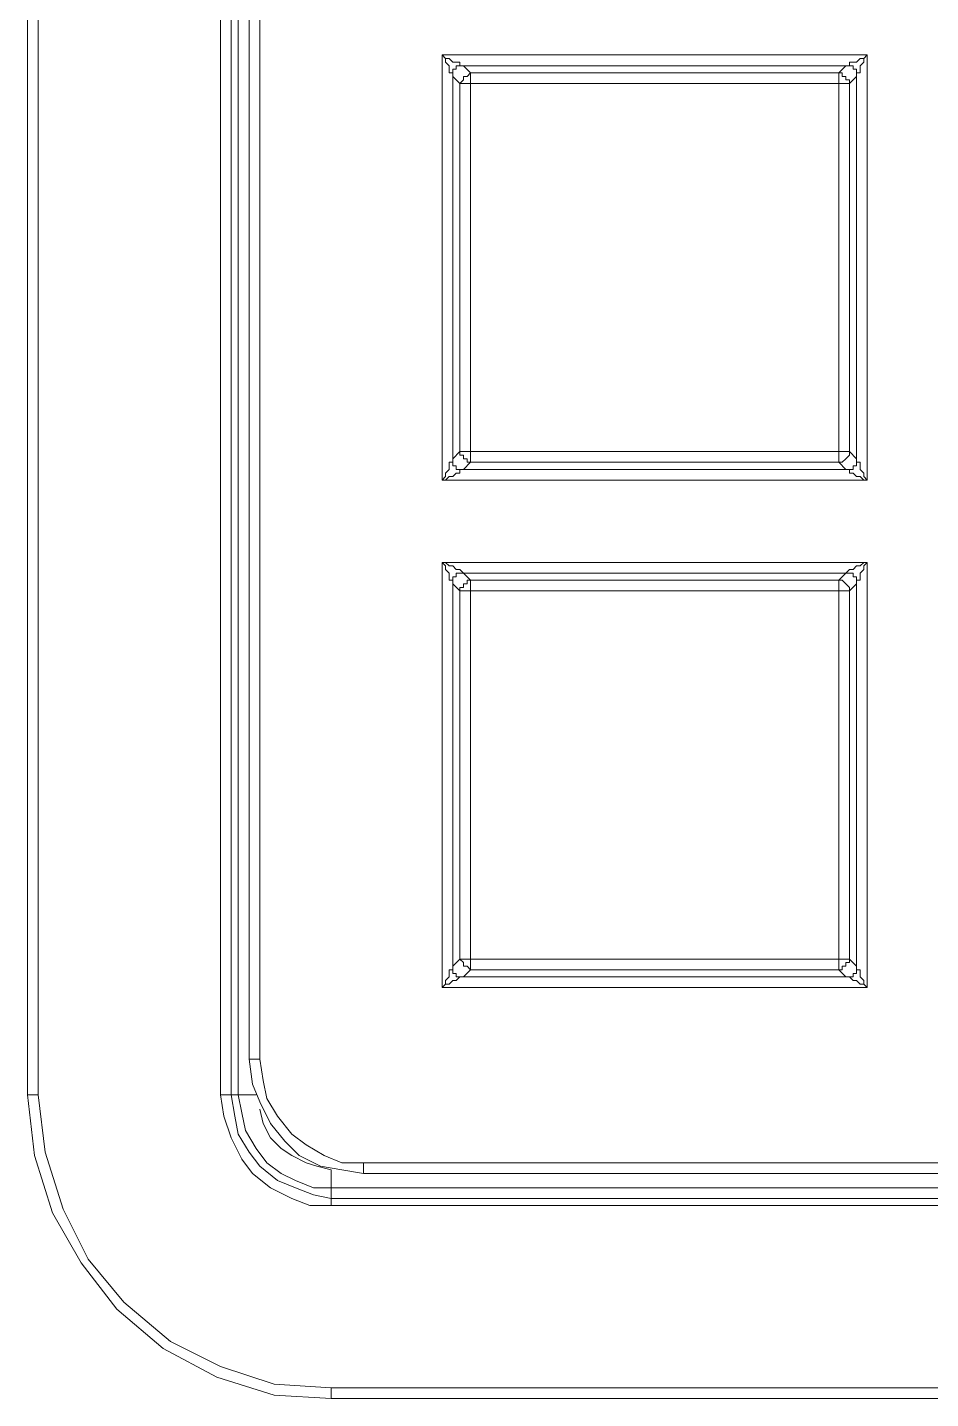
# Model space of a CAD drawing. Header units: centimetres. Extents: x -12.2 to 12.2, y -6.1 to 6.1.
# Drawn here: x -12.164 to -11.273, y -6.126 to -4.772 of the extents above; entities that cross this region are included whole.
import ezdxf

# ---------------------------------------------------------------- set-up
doc = ezdxf.new("R2010")
doc.units = ezdxf.units.CM
doc.header["$MEASUREMENT"] = 0
doc.layers.add('Camada 1', color=7, linetype='Continuous')

msp = doc.modelspace()

# ---------------------------------------------------------------- linework, layer by layer
at = {"layer": 'Camada 1', "lineweight": 9}
for points in [[(-12.16442, -5.8262), (-12.16442, -5.8262), (-12.16442, 5.81194), (-12.16442, 5.81194)], [(-12.15384, 5.81194), (-12.15384, 5.81194), (-12.15384, -5.8262), (-12.15384, -5.8262)], [(-11.97392, -5.8262), (-11.97392, -5.8262), (-11.97392, 5.81194), (-11.97392, 5.81194)], [(-11.96334, 5.81194), (-11.96334, 5.81194), (-11.96334, -5.8262), (-11.96334, -5.8262)], [(-11.95629, -5.8262), (-11.95629, -5.8262), (-11.95629, 5.81194), (-11.95629, 5.81194)], [(-11.9457, -5.79092), (-11.9457, -5.79092), (-11.9457, 5.77666), (-11.9457, 5.77666)], [(-11.93512, 5.77666), (-11.93512, 5.77666), (-11.93512, -5.79092), (-11.93512, -5.79092)], [(-11.7552, -4.79962), (-11.7552, -4.79962), (-11.3354, -4.79962), (-11.3354, -4.79962)], [(-11.7552, -5.21942), (-11.7552, -5.21942), (-11.7552, -4.79962), (-11.7552, -4.79962)], [(-11.3354, -4.79962), (-11.3354, -4.79962), (-11.3354, -5.21942), (-11.3354, -5.21942)], [(-11.35656, -4.8102), (-11.35656, -4.8102), (-11.73404, -4.8102), (-11.73404, -4.8102)], [(-11.73404, -4.8102), (-11.73404, -4.8102), (-11.72698, -4.81726), (-11.72698, -4.81726)], [(-11.72698, -4.81726), (-11.72698, -4.81726), (-11.36362, -4.81726), (-11.36362, -4.81726)], [(-11.36362, -4.81726), (-11.36362, -4.81726), (-11.35656, -4.8102), (-11.35656, -4.8102)], [(-11.74462, -4.82078), (-11.74462, -4.82078), (-11.74462, -5.19826), (-11.74462, -5.19826)], [(-11.73756, -4.82784), (-11.73756, -4.82784), (-11.74462, -4.82078), (-11.74462, -4.82078)], [(-11.73756, -5.1912), (-11.73756, -5.1912), (-11.73756, -4.82784), (-11.73756, -4.82784)], [(-11.72698, -4.82784), (-11.72698, -4.82784), (-11.72698, -5.1912), (-11.72698, -5.1912)], [(-11.36362, -4.82784), (-11.36362, -4.82784), (-11.72698, -4.82784), (-11.72698, -4.82784)], [(-11.36362, -5.1912), (-11.36362, -5.1912), (-11.36362, -4.82784), (-11.36362, -4.82784)], [(-11.34598, -4.82078), (-11.34598, -4.82078), (-11.35304, -4.82784), (-11.35304, -4.82784)], [(-11.35304, -4.82784), (-11.35304, -4.82784), (-11.35304, -5.1912), (-11.35304, -5.1912)], [(-11.34598, -5.19826), (-11.34598, -5.19826), (-11.34598, -4.82078), (-11.34598, -4.82078)], [(-11.74462, -5.19826), (-11.74462, -5.19826), (-11.73756, -5.1912), (-11.73756, -5.1912)], [(-11.72698, -5.1912), (-11.72698, -5.1912), (-11.36362, -5.1912), (-11.36362, -5.1912)], [(-11.35304, -5.1912), (-11.35304, -5.1912), (-11.34598, -5.19826), (-11.34598, -5.19826)], [(-11.72698, -5.20178), (-11.72698, -5.20178), (-11.73404, -5.20884), (-11.73404, -5.20884)], [(-11.73404, -5.20884), (-11.73404, -5.20884), (-11.35656, -5.20884), (-11.35656, -5.20884)], [(-11.36362, -5.20178), (-11.36362, -5.20178), (-11.72698, -5.20178), (-11.72698, -5.20178)], [(-11.35656, -5.20884), (-11.35656, -5.20884), (-11.36362, -5.20178), (-11.36362, -5.20178)], [(-11.3354, -5.21942), (-11.3354, -5.21942), (-11.7552, -5.21942), (-11.7552, -5.21942)], [(-11.7552, -5.30056), (-11.7552, -5.30056), (-11.3354, -5.30056), (-11.3354, -5.30056)], [(-11.7552, -5.72037), (-11.7552, -5.72037), (-11.7552, -5.30056), (-11.7552, -5.30056)], [(-11.3354, -5.30056), (-11.3354, -5.30056), (-11.3354, -5.72037), (-11.3354, -5.72037)], [(-11.35656, -5.31114), (-11.35656, -5.31114), (-11.73404, -5.31114), (-11.73404, -5.31114)], [(-11.73404, -5.31114), (-11.73404, -5.31114), (-11.72698, -5.3182), (-11.72698, -5.3182)], [(-11.72698, -5.3182), (-11.72698, -5.3182), (-11.36362, -5.3182), (-11.36362, -5.3182)], [(-11.36362, -5.3182), (-11.36362, -5.3182), (-11.35656, -5.31114), (-11.35656, -5.31114)], [(-11.74462, -5.32173), (-11.74462, -5.32173), (-11.74462, -5.6992), (-11.74462, -5.6992)], [(-11.73756, -5.32878), (-11.73756, -5.32878), (-11.74462, -5.32173), (-11.74462, -5.32173)], [(-11.73756, -5.69215), (-11.73756, -5.69215), (-11.73756, -5.32878), (-11.73756, -5.32878)], [(-11.36362, -5.32878), (-11.36362, -5.32878), (-11.72698, -5.32878), (-11.72698, -5.32878)], [(-11.72698, -5.32878), (-11.72698, -5.32878), (-11.72698, -5.69215), (-11.72698, -5.69215)], [(-11.36362, -5.69215), (-11.36362, -5.69215), (-11.36362, -5.32878), (-11.36362, -5.32878)], [(-11.34598, -5.32173), (-11.34598, -5.32173), (-11.35304, -5.32878), (-11.35304, -5.32878)], [(-11.35304, -5.32878), (-11.35304, -5.32878), (-11.35304, -5.69215), (-11.35304, -5.69215)], [(-11.34598, -5.6992), (-11.34598, -5.6992), (-11.34598, -5.32173), (-11.34598, -5.32173)], [(-11.74462, -5.6992), (-11.74462, -5.6992), (-11.73756, -5.69215), (-11.73756, -5.69215)], [(-11.72698, -5.69215), (-11.72698, -5.69215), (-11.36362, -5.69215), (-11.36362, -5.69215)], [(-11.35304, -5.69215), (-11.35304, -5.69215), (-11.34598, -5.6992), (-11.34598, -5.6992)], [(-11.72698, -5.70273), (-11.72698, -5.70273), (-11.73404, -5.70978), (-11.73404, -5.70978)], [(-11.73404, -5.70978), (-11.73404, -5.70978), (-11.35656, -5.70978), (-11.35656, -5.70978)], [(-11.36362, -5.70273), (-11.36362, -5.70273), (-11.72698, -5.70273), (-11.72698, -5.70273)], [(-11.35656, -5.70978), (-11.35656, -5.70978), (-11.36362, -5.70273), (-11.36362, -5.70273)], [(-11.3354, -5.72037), (-11.3354, -5.72037), (-11.7552, -5.72037), (-11.7552, -5.72037)], [(-11.95629, -5.8262), (-11.95629, -5.8262), (-11.96334, -5.8262), (-11.96334, -5.8262)], [(-11.83281, -5.89323), (-11.83281, -5.89323), (-3.97292, -5.89323), (-3.97292, -5.89323)], [(-3.97292, -5.90381), (-3.97292, -5.90381), (-11.83281, -5.90381), (-11.83281, -5.90381)], [(-11.86456, -5.91792), (-11.86456, -5.91792), (-11.86456, -5.92851), (-11.86456, -5.92851)], [(-3.94117, -5.91792), (-3.94117, -5.91792), (-11.86456, -5.91792), (-11.86456, -5.91792)], [(-11.86456, -5.92851), (-11.86456, -5.92851), (-3.94117, -5.92851), (-3.94117, -5.92851)], [(-3.94117, -5.93556), (-3.94117, -5.93556), (-11.86456, -5.93556), (-11.86456, -5.93556)], [(-11.86456, -6.11548), (-11.86456, -6.11548), (-3.94117, -6.11548), (-3.94117, -6.11548)], [(-3.94117, -6.12606), (-3.94117, -6.12606), (-11.86456, -6.12606), (-11.86456, -6.12606)]]:
    msp.add_open_spline(points, degree=3, dxfattribs=at)
for points, knots in [([(-11.74462, -4.82078), (-11.74462, -4.82078), (-11.74462, -4.82078), (-11.74462, -4.82078), (-11.74462, -4.82078), (-11.74462, -4.81726), (-11.74462, -4.81726), (-11.74462, -4.81726), (-11.74815, -4.81726), (-11.74815, -4.81726), (-11.74815, -4.81726), (-11.74815, -4.81373), (-11.74815, -4.81373), (-11.74815, -4.81373), (-11.74815, -4.8102), (-11.74815, -4.8102), (-11.74815, -4.8102), (-11.75167, -4.80667), (-11.75167, -4.80667), (-11.75167, -4.80667), (-11.75167, -4.80315), (-11.75167, -4.80315), (-11.75167, -4.80315), (-11.7552, -4.79962), (-11.7552, -4.79962)], [0, 0, 0, 0, 0.125, 0.125, 0.125, 0.25, 0.25, 0.25, 0.375, 0.375, 0.375, 0.5, 0.5, 0.5, 0.625, 0.625, 0.625, 0.75, 0.75, 0.75, 0.875, 0.875, 0.875, 1, 1, 1, 1]), ([(-11.7552, -4.79962), (-11.7552, -4.79962), (-11.75167, -4.80315), (-11.75167, -4.80315), (-11.75167, -4.80315), (-11.74815, -4.80315), (-11.74815, -4.80315), (-11.74815, -4.80315), (-11.74462, -4.80667), (-11.74462, -4.80667), (-11.74462, -4.80667), (-11.74109, -4.80667), (-11.74109, -4.80667), (-11.74109, -4.80667), (-11.73756, -4.80667), (-11.73756, -4.80667), (-11.73756, -4.80667), (-11.73756, -4.8102), (-11.73756, -4.8102), (-11.73756, -4.8102), (-11.73404, -4.8102), (-11.73404, -4.8102)], [0, 0, 0, 0, 0.1428571, 0.1428571, 0.1428571, 0.2857143, 0.2857143, 0.2857143, 0.4285714, 0.4285714, 0.4285714, 0.5714286, 0.5714286, 0.5714286, 0.7142857, 0.7142857, 0.7142857, 0.8571429, 0.8571429, 0.8571429, 1, 1, 1, 1]), ([(-11.35656, -4.8102), (-11.35656, -4.8102), (-11.35656, -4.8102), (-11.35656, -4.8102), (-11.35656, -4.8102), (-11.35304, -4.8102), (-11.35304, -4.8102), (-11.35304, -4.8102), (-11.35304, -4.80667), (-11.35304, -4.80667), (-11.35304, -4.80667), (-11.34951, -4.80667), (-11.34951, -4.80667), (-11.34951, -4.80667), (-11.34598, -4.80667), (-11.34598, -4.80667), (-11.34598, -4.80667), (-11.34245, -4.80315), (-11.34245, -4.80315), (-11.34245, -4.80315), (-11.33892, -4.80315), (-11.33892, -4.80315), (-11.33892, -4.80315), (-11.3354, -4.79962), (-11.3354, -4.79962)], [0, 0, 0, 0, 0.125, 0.125, 0.125, 0.25, 0.25, 0.25, 0.375, 0.375, 0.375, 0.5, 0.5, 0.5, 0.625, 0.625, 0.625, 0.75, 0.75, 0.75, 0.875, 0.875, 0.875, 1, 1, 1, 1]), ([(-11.3354, -4.79962), (-11.3354, -4.79962), (-11.33892, -4.80315), (-11.33892, -4.80315), (-11.33892, -4.80315), (-11.33892, -4.80667), (-11.33892, -4.80667), (-11.33892, -4.80667), (-11.34245, -4.8102), (-11.34245, -4.8102), (-11.34245, -4.8102), (-11.34245, -4.81373), (-11.34245, -4.81373), (-11.34245, -4.81373), (-11.34245, -4.81726), (-11.34245, -4.81726), (-11.34245, -4.81726), (-11.34598, -4.81726), (-11.34598, -4.81726), (-11.34598, -4.81726), (-11.34598, -4.82078), (-11.34598, -4.82078)], [0, 0, 0, 0, 0.1428571, 0.1428571, 0.1428571, 0.2857143, 0.2857143, 0.2857143, 0.4285714, 0.4285714, 0.4285714, 0.5714286, 0.5714286, 0.5714286, 0.7142857, 0.7142857, 0.7142857, 0.8571429, 0.8571429, 0.8571429, 1, 1, 1, 1]), ([(-11.74462, -4.82078), (-11.74462, -4.82078), (-11.74462, -4.81726), (-11.74462, -4.81726), (-11.74462, -4.81726), (-11.74462, -4.81373), (-11.74462, -4.81373), (-11.74462, -4.81373), (-11.74109, -4.81373), (-11.74109, -4.81373), (-11.74109, -4.81373), (-11.74109, -4.8102), (-11.74109, -4.8102), (-11.74109, -4.8102), (-11.73756, -4.8102), (-11.73756, -4.8102), (-11.73756, -4.8102), (-11.73404, -4.8102), (-11.73404, -4.8102)], [0, 0, 0, 0, 0.1666667, 0.1666667, 0.1666667, 0.3333333, 0.3333333, 0.3333333, 0.5, 0.5, 0.5, 0.6666667, 0.6666667, 0.6666667, 0.8333333, 0.8333333, 0.8333333, 1, 1, 1, 1]), ([(-11.73756, -4.82784), (-11.73756, -4.82784), (-11.73756, -4.82784), (-11.73756, -4.82784), (-11.73756, -4.82784), (-11.73404, -4.82431), (-11.73404, -4.82431), (-11.73404, -4.82431), (-11.73404, -4.82078), (-11.73404, -4.82078), (-11.73404, -4.82078), (-11.73051, -4.82078), (-11.73051, -4.82078), (-11.73051, -4.82078), (-11.72698, -4.81726), (-11.72698, -4.81726)], [0, 0, 0, 0, 0.2, 0.2, 0.2, 0.4, 0.4, 0.4, 0.6, 0.6, 0.6, 0.8, 0.8, 0.8, 1, 1, 1, 1]), ([(-11.72698, -4.82784), (-11.72698, -4.82784), (-11.72698, -4.82784), (-11.72698, -4.82784), (-11.72698, -4.82784), (-11.72698, -4.82431), (-11.72698, -4.82431), (-11.72698, -4.82431), (-11.72698, -4.82078), (-11.72698, -4.82078), (-11.72698, -4.82078), (-11.72698, -4.81726), (-11.72698, -4.81726)], [0, 0, 0, 0, 0.25, 0.25, 0.25, 0.5, 0.5, 0.5, 0.75, 0.75, 0.75, 1, 1, 1, 1]), ([(-11.35304, -4.82784), (-11.35304, -4.82784), (-11.35304, -4.82784), (-11.35304, -4.82784), (-11.35304, -4.82784), (-11.35304, -4.82431), (-11.35304, -4.82431), (-11.35304, -4.82431), (-11.35656, -4.82431), (-11.35656, -4.82431), (-11.35656, -4.82431), (-11.35656, -4.82078), (-11.35656, -4.82078), (-11.35656, -4.82078), (-11.36009, -4.82078), (-11.36009, -4.82078), (-11.36009, -4.82078), (-11.36009, -4.81726), (-11.36009, -4.81726), (-11.36009, -4.81726), (-11.36362, -4.81726), (-11.36362, -4.81726)], [0, 0, 0, 0, 0.1428571, 0.1428571, 0.1428571, 0.2857143, 0.2857143, 0.2857143, 0.4285714, 0.4285714, 0.4285714, 0.5714286, 0.5714286, 0.5714286, 0.7142857, 0.7142857, 0.7142857, 0.8571429, 0.8571429, 0.8571429, 1, 1, 1, 1]), ([(-11.36362, -4.82784), (-11.36362, -4.82784), (-11.36362, -4.82784), (-11.36362, -4.82784), (-11.36362, -4.82784), (-11.36362, -4.82431), (-11.36362, -4.82431), (-11.36362, -4.82431), (-11.36362, -4.82078), (-11.36362, -4.82078), (-11.36362, -4.82078), (-11.36362, -4.81726), (-11.36362, -4.81726)], [0, 0, 0, 0, 0.25, 0.25, 0.25, 0.5, 0.5, 0.5, 0.75, 0.75, 0.75, 1, 1, 1, 1]), ([(-11.34598, -4.82078), (-11.34598, -4.82078), (-11.34598, -4.81726), (-11.34598, -4.81726), (-11.34598, -4.81726), (-11.34598, -4.81373), (-11.34598, -4.81373), (-11.34598, -4.81373), (-11.34951, -4.81373), (-11.34951, -4.81373), (-11.34951, -4.81373), (-11.34951, -4.8102), (-11.34951, -4.8102), (-11.34951, -4.8102), (-11.35304, -4.8102), (-11.35304, -4.8102), (-11.35304, -4.8102), (-11.35656, -4.8102), (-11.35656, -4.8102)], [0, 0, 0, 0, 0.1666667, 0.1666667, 0.1666667, 0.3333333, 0.3333333, 0.3333333, 0.5, 0.5, 0.5, 0.6666667, 0.6666667, 0.6666667, 0.8333333, 0.8333333, 0.8333333, 1, 1, 1, 1]), ([(-11.73756, -4.82784), (-11.73756, -4.82784), (-11.73756, -4.82784), (-11.73756, -4.82784), (-11.73756, -4.82784), (-11.73404, -4.82784), (-11.73404, -4.82784), (-11.73404, -4.82784), (-11.73051, -4.82784), (-11.73051, -4.82784), (-11.73051, -4.82784), (-11.72698, -4.82784), (-11.72698, -4.82784)], [0, 0, 0, 0, 0.25, 0.25, 0.25, 0.5, 0.5, 0.5, 0.75, 0.75, 0.75, 1, 1, 1, 1]), ([(-11.36362, -4.82784), (-11.36362, -4.82784), (-11.36009, -4.82784), (-11.36009, -4.82784), (-11.36009, -4.82784), (-11.35656, -4.82784), (-11.35656, -4.82784), (-11.35656, -4.82784), (-11.35304, -4.82784), (-11.35304, -4.82784)], [0, 0, 0, 0, 0.3333333, 0.3333333, 0.3333333, 0.6666667, 0.6666667, 0.6666667, 1, 1, 1, 1]), ([(-11.73756, -5.1912), (-11.73756, -5.1912), (-11.73756, -5.19473), (-11.73756, -5.19473), (-11.73756, -5.19473), (-11.73404, -5.19473), (-11.73404, -5.19473), (-11.73404, -5.19473), (-11.73404, -5.19826), (-11.73404, -5.19826), (-11.73404, -5.19826), (-11.73051, -5.19826), (-11.73051, -5.19826), (-11.73051, -5.19826), (-11.73051, -5.20178), (-11.73051, -5.20178), (-11.73051, -5.20178), (-11.72698, -5.20178), (-11.72698, -5.20178)], [0, 0, 0, 0, 0.1666667, 0.1666667, 0.1666667, 0.3333333, 0.3333333, 0.3333333, 0.5, 0.5, 0.5, 0.6666667, 0.6666667, 0.6666667, 0.8333333, 0.8333333, 0.8333333, 1, 1, 1, 1]), ([(-11.73756, -5.1912), (-11.73756, -5.1912), (-11.73756, -5.1912), (-11.73756, -5.1912), (-11.73756, -5.1912), (-11.73404, -5.1912), (-11.73404, -5.1912), (-11.73404, -5.1912), (-11.73051, -5.1912), (-11.73051, -5.1912), (-11.73051, -5.1912), (-11.72698, -5.1912), (-11.72698, -5.1912)], [0, 0, 0, 0, 0.25, 0.25, 0.25, 0.5, 0.5, 0.5, 0.75, 0.75, 0.75, 1, 1, 1, 1]), ([(-11.72698, -5.20178), (-11.72698, -5.20178), (-11.72698, -5.20178), (-11.72698, -5.20178), (-11.72698, -5.20178), (-11.72698, -5.19826), (-11.72698, -5.19826), (-11.72698, -5.19826), (-11.72698, -5.19473), (-11.72698, -5.19473), (-11.72698, -5.19473), (-11.72698, -5.1912), (-11.72698, -5.1912)], [0, 0, 0, 0, 0.25, 0.25, 0.25, 0.5, 0.5, 0.5, 0.75, 0.75, 0.75, 1, 1, 1, 1]), ([(-11.36362, -5.20178), (-11.36362, -5.20178), (-11.36009, -5.20178), (-11.36009, -5.20178), (-11.36009, -5.20178), (-11.35656, -5.19826), (-11.35656, -5.19826), (-11.35656, -5.19826), (-11.35304, -5.19473), (-11.35304, -5.19473), (-11.35304, -5.19473), (-11.35304, -5.1912), (-11.35304, -5.1912)], [0, 0, 0, 0, 0.25, 0.25, 0.25, 0.5, 0.5, 0.5, 0.75, 0.75, 0.75, 1, 1, 1, 1]), ([(-11.36362, -5.20178), (-11.36362, -5.20178), (-11.36362, -5.20178), (-11.36362, -5.20178), (-11.36362, -5.20178), (-11.36362, -5.19826), (-11.36362, -5.19826), (-11.36362, -5.19826), (-11.36362, -5.19473), (-11.36362, -5.19473), (-11.36362, -5.19473), (-11.36362, -5.1912), (-11.36362, -5.1912)], [0, 0, 0, 0, 0.25, 0.25, 0.25, 0.5, 0.5, 0.5, 0.75, 0.75, 0.75, 1, 1, 1, 1]), ([(-11.36362, -5.1912), (-11.36362, -5.1912), (-11.36009, -5.1912), (-11.36009, -5.1912), (-11.36009, -5.1912), (-11.35656, -5.1912), (-11.35656, -5.1912), (-11.35656, -5.1912), (-11.35304, -5.1912), (-11.35304, -5.1912)], [0, 0, 0, 0, 0.3333333, 0.3333333, 0.3333333, 0.6666667, 0.6666667, 0.6666667, 1, 1, 1, 1]), ([(-11.7552, -5.21942), (-11.7552, -5.21942), (-11.75167, -5.2159), (-11.75167, -5.2159), (-11.75167, -5.2159), (-11.75167, -5.21237), (-11.75167, -5.21237), (-11.75167, -5.21237), (-11.74815, -5.20884), (-11.74815, -5.20884), (-11.74815, -5.20884), (-11.74815, -5.20531), (-11.74815, -5.20531), (-11.74815, -5.20531), (-11.74815, -5.20178), (-11.74815, -5.20178), (-11.74815, -5.20178), (-11.74462, -5.20178), (-11.74462, -5.20178), (-11.74462, -5.20178), (-11.74462, -5.19826), (-11.74462, -5.19826)], [0, 0, 0, 0, 0.1428571, 0.1428571, 0.1428571, 0.2857143, 0.2857143, 0.2857143, 0.4285714, 0.4285714, 0.4285714, 0.5714286, 0.5714286, 0.5714286, 0.7142857, 0.7142857, 0.7142857, 0.8571429, 0.8571429, 0.8571429, 1, 1, 1, 1]), ([(-11.73404, -5.20884), (-11.73404, -5.20884), (-11.73404, -5.20884), (-11.73404, -5.20884), (-11.73404, -5.20884), (-11.73756, -5.20884), (-11.73756, -5.20884), (-11.73756, -5.20884), (-11.73756, -5.21237), (-11.73756, -5.21237), (-11.73756, -5.21237), (-11.74109, -5.21237), (-11.74109, -5.21237), (-11.74109, -5.21237), (-11.74462, -5.2159), (-11.74462, -5.2159), (-11.74462, -5.2159), (-11.74815, -5.2159), (-11.74815, -5.2159), (-11.74815, -5.2159), (-11.75167, -5.21942), (-11.75167, -5.21942), (-11.75167, -5.21942), (-11.7552, -5.21942), (-11.7552, -5.21942)], [0, 0, 0, 0, 0.125, 0.125, 0.125, 0.25, 0.25, 0.25, 0.375, 0.375, 0.375, 0.5, 0.5, 0.5, 0.625, 0.625, 0.625, 0.75, 0.75, 0.75, 0.875, 0.875, 0.875, 1, 1, 1, 1]), ([(-11.74462, -5.19826), (-11.74462, -5.19826), (-11.74462, -5.20178), (-11.74462, -5.20178), (-11.74462, -5.20178), (-11.74462, -5.20531), (-11.74462, -5.20531), (-11.74462, -5.20531), (-11.74109, -5.20531), (-11.74109, -5.20531), (-11.74109, -5.20531), (-11.74109, -5.20884), (-11.74109, -5.20884), (-11.74109, -5.20884), (-11.73756, -5.20884), (-11.73756, -5.20884), (-11.73756, -5.20884), (-11.73404, -5.20884), (-11.73404, -5.20884)], [0, 0, 0, 0, 0.1666667, 0.1666667, 0.1666667, 0.3333333, 0.3333333, 0.3333333, 0.5, 0.5, 0.5, 0.6666667, 0.6666667, 0.6666667, 0.8333333, 0.8333333, 0.8333333, 1, 1, 1, 1]), ([(-11.35656, -5.20884), (-11.35656, -5.20884), (-11.35304, -5.20884), (-11.35304, -5.20884), (-11.35304, -5.20884), (-11.34951, -5.20884), (-11.34951, -5.20884), (-11.34951, -5.20884), (-11.34951, -5.20531), (-11.34951, -5.20531), (-11.34951, -5.20531), (-11.34598, -5.20531), (-11.34598, -5.20531), (-11.34598, -5.20531), (-11.34598, -5.20178), (-11.34598, -5.20178), (-11.34598, -5.20178), (-11.34598, -5.19826), (-11.34598, -5.19826)], [0, 0, 0, 0, 0.1666667, 0.1666667, 0.1666667, 0.3333333, 0.3333333, 0.3333333, 0.5, 0.5, 0.5, 0.6666667, 0.6666667, 0.6666667, 0.8333333, 0.8333333, 0.8333333, 1, 1, 1, 1]), ([(-11.3354, -5.21942), (-11.3354, -5.21942), (-11.33892, -5.21942), (-11.33892, -5.21942), (-11.33892, -5.21942), (-11.34245, -5.2159), (-11.34245, -5.2159), (-11.34245, -5.2159), (-11.34598, -5.2159), (-11.34598, -5.2159), (-11.34598, -5.2159), (-11.34951, -5.21237), (-11.34951, -5.21237), (-11.34951, -5.21237), (-11.35304, -5.21237), (-11.35304, -5.21237), (-11.35304, -5.21237), (-11.35304, -5.20884), (-11.35304, -5.20884), (-11.35304, -5.20884), (-11.35656, -5.20884), (-11.35656, -5.20884)], [0, 0, 0, 0, 0.1428571, 0.1428571, 0.1428571, 0.2857143, 0.2857143, 0.2857143, 0.4285714, 0.4285714, 0.4285714, 0.5714286, 0.5714286, 0.5714286, 0.7142857, 0.7142857, 0.7142857, 0.8571429, 0.8571429, 0.8571429, 1, 1, 1, 1]), ([(-11.34598, -5.19826), (-11.34598, -5.19826), (-11.34598, -5.20178), (-11.34598, -5.20178), (-11.34598, -5.20178), (-11.34245, -5.20178), (-11.34245, -5.20178), (-11.34245, -5.20178), (-11.34245, -5.20531), (-11.34245, -5.20531), (-11.34245, -5.20531), (-11.34245, -5.20884), (-11.34245, -5.20884), (-11.34245, -5.20884), (-11.33892, -5.21237), (-11.33892, -5.21237), (-11.33892, -5.21237), (-11.33892, -5.2159), (-11.33892, -5.2159), (-11.33892, -5.2159), (-11.3354, -5.21942), (-11.3354, -5.21942)], [0, 0, 0, 0, 0.1428571, 0.1428571, 0.1428571, 0.2857143, 0.2857143, 0.2857143, 0.4285714, 0.4285714, 0.4285714, 0.5714286, 0.5714286, 0.5714286, 0.7142857, 0.7142857, 0.7142857, 0.8571429, 0.8571429, 0.8571429, 1, 1, 1, 1]), ([(-11.7552, -5.30056), (-11.7552, -5.30056), (-11.75167, -5.30056), (-11.75167, -5.30056), (-11.75167, -5.30056), (-11.74815, -5.30409), (-11.74815, -5.30409), (-11.74815, -5.30409), (-11.74462, -5.30409), (-11.74462, -5.30409), (-11.74462, -5.30409), (-11.74109, -5.30762), (-11.74109, -5.30762), (-11.74109, -5.30762), (-11.73756, -5.30762), (-11.73756, -5.30762), (-11.73756, -5.30762), (-11.73404, -5.31114), (-11.73404, -5.31114)], [0, 0, 0, 0, 0.1666667, 0.1666667, 0.1666667, 0.3333333, 0.3333333, 0.3333333, 0.5, 0.5, 0.5, 0.6666667, 0.6666667, 0.6666667, 0.8333333, 0.8333333, 0.8333333, 1, 1, 1, 1]), ([(-11.74462, -5.32173), (-11.74462, -5.32173), (-11.74462, -5.3182), (-11.74462, -5.3182), (-11.74462, -5.3182), (-11.74815, -5.3182), (-11.74815, -5.3182), (-11.74815, -5.3182), (-11.74815, -5.31467), (-11.74815, -5.31467), (-11.74815, -5.31467), (-11.74815, -5.31114), (-11.74815, -5.31114), (-11.74815, -5.31114), (-11.75167, -5.30762), (-11.75167, -5.30762), (-11.75167, -5.30762), (-11.75167, -5.30409), (-11.75167, -5.30409), (-11.75167, -5.30409), (-11.7552, -5.30056), (-11.7552, -5.30056)], [0, 0, 0, 0, 0.1428571, 0.1428571, 0.1428571, 0.2857143, 0.2857143, 0.2857143, 0.4285714, 0.4285714, 0.4285714, 0.5714286, 0.5714286, 0.5714286, 0.7142857, 0.7142857, 0.7142857, 0.8571429, 0.8571429, 0.8571429, 1, 1, 1, 1]), ([(-11.35656, -5.31114), (-11.35656, -5.31114), (-11.35656, -5.31114), (-11.35656, -5.31114), (-11.35656, -5.31114), (-11.35304, -5.30762), (-11.35304, -5.30762), (-11.35304, -5.30762), (-11.34951, -5.30762), (-11.34951, -5.30762), (-11.34951, -5.30762), (-11.34598, -5.30409), (-11.34598, -5.30409), (-11.34598, -5.30409), (-11.34245, -5.30409), (-11.34245, -5.30409), (-11.34245, -5.30409), (-11.33892, -5.30056), (-11.33892, -5.30056), (-11.33892, -5.30056), (-11.3354, -5.30056), (-11.3354, -5.30056)], [0, 0, 0, 0, 0.1428571, 0.1428571, 0.1428571, 0.2857143, 0.2857143, 0.2857143, 0.4285714, 0.4285714, 0.4285714, 0.5714286, 0.5714286, 0.5714286, 0.7142857, 0.7142857, 0.7142857, 0.8571429, 0.8571429, 0.8571429, 1, 1, 1, 1]), ([(-11.3354, -5.30056), (-11.3354, -5.30056), (-11.33892, -5.30409), (-11.33892, -5.30409), (-11.33892, -5.30409), (-11.33892, -5.30762), (-11.33892, -5.30762), (-11.33892, -5.30762), (-11.34245, -5.31114), (-11.34245, -5.31114), (-11.34245, -5.31114), (-11.34245, -5.31467), (-11.34245, -5.31467), (-11.34245, -5.31467), (-11.34245, -5.3182), (-11.34245, -5.3182), (-11.34245, -5.3182), (-11.34598, -5.3182), (-11.34598, -5.3182), (-11.34598, -5.3182), (-11.34598, -5.32173), (-11.34598, -5.32173)], [0, 0, 0, 0, 0.1428571, 0.1428571, 0.1428571, 0.2857143, 0.2857143, 0.2857143, 0.4285714, 0.4285714, 0.4285714, 0.5714286, 0.5714286, 0.5714286, 0.7142857, 0.7142857, 0.7142857, 0.8571429, 0.8571429, 0.8571429, 1, 1, 1, 1]), ([(-11.74462, -5.32173), (-11.74462, -5.32173), (-11.74462, -5.3182), (-11.74462, -5.3182), (-11.74462, -5.3182), (-11.74462, -5.31467), (-11.74462, -5.31467), (-11.74462, -5.31467), (-11.74109, -5.31467), (-11.74109, -5.31467), (-11.74109, -5.31467), (-11.74109, -5.31114), (-11.74109, -5.31114), (-11.74109, -5.31114), (-11.73756, -5.31114), (-11.73756, -5.31114), (-11.73756, -5.31114), (-11.73404, -5.31114), (-11.73404, -5.31114)], [0, 0, 0, 0, 0.1666667, 0.1666667, 0.1666667, 0.3333333, 0.3333333, 0.3333333, 0.5, 0.5, 0.5, 0.6666667, 0.6666667, 0.6666667, 0.8333333, 0.8333333, 0.8333333, 1, 1, 1, 1]), ([(-11.73756, -5.32878), (-11.73756, -5.32878), (-11.73756, -5.32526), (-11.73756, -5.32526), (-11.73756, -5.32526), (-11.73404, -5.32526), (-11.73404, -5.32526), (-11.73404, -5.32526), (-11.73404, -5.32173), (-11.73404, -5.32173), (-11.73404, -5.32173), (-11.73051, -5.32173), (-11.73051, -5.32173), (-11.73051, -5.32173), (-11.73051, -5.3182), (-11.73051, -5.3182), (-11.73051, -5.3182), (-11.72698, -5.3182), (-11.72698, -5.3182)], [0, 0, 0, 0, 0.1666667, 0.1666667, 0.1666667, 0.3333333, 0.3333333, 0.3333333, 0.5, 0.5, 0.5, 0.6666667, 0.6666667, 0.6666667, 0.8333333, 0.8333333, 0.8333333, 1, 1, 1, 1]), ([(-11.72698, -5.32878), (-11.72698, -5.32878), (-11.72698, -5.32526), (-11.72698, -5.32526), (-11.72698, -5.32526), (-11.72698, -5.32173), (-11.72698, -5.32173), (-11.72698, -5.32173), (-11.72698, -5.3182), (-11.72698, -5.3182)], [0, 0, 0, 0, 0.3333333, 0.3333333, 0.3333333, 0.6666667, 0.6666667, 0.6666667, 1, 1, 1, 1]), ([(-11.35304, -5.32878), (-11.35304, -5.32878), (-11.35304, -5.32526), (-11.35304, -5.32526), (-11.35304, -5.32526), (-11.35656, -5.32173), (-11.35656, -5.32173), (-11.35656, -5.32173), (-11.36009, -5.3182), (-11.36009, -5.3182), (-11.36009, -5.3182), (-11.36362, -5.3182), (-11.36362, -5.3182)], [0, 0, 0, 0, 0.25, 0.25, 0.25, 0.5, 0.5, 0.5, 0.75, 0.75, 0.75, 1, 1, 1, 1]), ([(-11.36362, -5.32878), (-11.36362, -5.32878), (-11.36362, -5.32526), (-11.36362, -5.32526), (-11.36362, -5.32526), (-11.36362, -5.32173), (-11.36362, -5.32173), (-11.36362, -5.32173), (-11.36362, -5.3182), (-11.36362, -5.3182)], [0, 0, 0, 0, 0.3333333, 0.3333333, 0.3333333, 0.6666667, 0.6666667, 0.6666667, 1, 1, 1, 1]), ([(-11.34598, -5.32173), (-11.34598, -5.32173), (-11.34598, -5.3182), (-11.34598, -5.3182), (-11.34598, -5.3182), (-11.34598, -5.31467), (-11.34598, -5.31467), (-11.34598, -5.31467), (-11.34951, -5.31467), (-11.34951, -5.31467), (-11.34951, -5.31467), (-11.34951, -5.31114), (-11.34951, -5.31114), (-11.34951, -5.31114), (-11.35304, -5.31114), (-11.35304, -5.31114), (-11.35304, -5.31114), (-11.35656, -5.31114), (-11.35656, -5.31114)], [0, 0, 0, 0, 0.1666667, 0.1666667, 0.1666667, 0.3333333, 0.3333333, 0.3333333, 0.5, 0.5, 0.5, 0.6666667, 0.6666667, 0.6666667, 0.8333333, 0.8333333, 0.8333333, 1, 1, 1, 1]), ([(-11.73756, -5.32878), (-11.73756, -5.32878), (-11.73756, -5.32878), (-11.73756, -5.32878), (-11.73756, -5.32878), (-11.73404, -5.32878), (-11.73404, -5.32878), (-11.73404, -5.32878), (-11.73051, -5.32878), (-11.73051, -5.32878), (-11.73051, -5.32878), (-11.72698, -5.32878), (-11.72698, -5.32878)], [0, 0, 0, 0, 0.25, 0.25, 0.25, 0.5, 0.5, 0.5, 0.75, 0.75, 0.75, 1, 1, 1, 1]), ([(-11.36362, -5.32878), (-11.36362, -5.32878), (-11.36009, -5.32878), (-11.36009, -5.32878), (-11.36009, -5.32878), (-11.35656, -5.32878), (-11.35656, -5.32878), (-11.35656, -5.32878), (-11.35304, -5.32878), (-11.35304, -5.32878)], [0, 0, 0, 0, 0.3333333, 0.3333333, 0.3333333, 0.6666667, 0.6666667, 0.6666667, 1, 1, 1, 1]), ([(-11.73756, -5.69215), (-11.73756, -5.69215), (-11.73756, -5.69215), (-11.73756, -5.69215), (-11.73756, -5.69215), (-11.73404, -5.69567), (-11.73404, -5.69567), (-11.73404, -5.69567), (-11.73404, -5.6992), (-11.73404, -5.6992), (-11.73404, -5.6992), (-11.73051, -5.6992), (-11.73051, -5.6992), (-11.73051, -5.6992), (-11.72698, -5.70273), (-11.72698, -5.70273)], [0, 0, 0, 0, 0.2, 0.2, 0.2, 0.4, 0.4, 0.4, 0.6, 0.6, 0.6, 0.8, 0.8, 0.8, 1, 1, 1, 1]), ([(-11.73756, -5.69215), (-11.73756, -5.69215), (-11.73756, -5.69215), (-11.73756, -5.69215), (-11.73756, -5.69215), (-11.73404, -5.69215), (-11.73404, -5.69215), (-11.73404, -5.69215), (-11.73051, -5.69215), (-11.73051, -5.69215), (-11.73051, -5.69215), (-11.72698, -5.69215), (-11.72698, -5.69215)], [0, 0, 0, 0, 0.25, 0.25, 0.25, 0.5, 0.5, 0.5, 0.75, 0.75, 0.75, 1, 1, 1, 1]), ([(-11.72698, -5.70273), (-11.72698, -5.70273), (-11.72698, -5.70273), (-11.72698, -5.70273), (-11.72698, -5.70273), (-11.72698, -5.6992), (-11.72698, -5.6992), (-11.72698, -5.6992), (-11.72698, -5.69567), (-11.72698, -5.69567), (-11.72698, -5.69567), (-11.72698, -5.69215), (-11.72698, -5.69215)], [0, 0, 0, 0, 0.25, 0.25, 0.25, 0.5, 0.5, 0.5, 0.75, 0.75, 0.75, 1, 1, 1, 1]), ([(-11.36362, -5.70273), (-11.36362, -5.70273), (-11.36009, -5.70273), (-11.36009, -5.70273), (-11.36009, -5.70273), (-11.36009, -5.6992), (-11.36009, -5.6992), (-11.36009, -5.6992), (-11.35656, -5.6992), (-11.35656, -5.6992), (-11.35656, -5.6992), (-11.35656, -5.69567), (-11.35656, -5.69567), (-11.35656, -5.69567), (-11.35304, -5.69567), (-11.35304, -5.69567), (-11.35304, -5.69567), (-11.35304, -5.69215), (-11.35304, -5.69215)], [0, 0, 0, 0, 0.1666667, 0.1666667, 0.1666667, 0.3333333, 0.3333333, 0.3333333, 0.5, 0.5, 0.5, 0.6666667, 0.6666667, 0.6666667, 0.8333333, 0.8333333, 0.8333333, 1, 1, 1, 1]), ([(-11.36362, -5.70273), (-11.36362, -5.70273), (-11.36362, -5.70273), (-11.36362, -5.70273), (-11.36362, -5.70273), (-11.36362, -5.6992), (-11.36362, -5.6992), (-11.36362, -5.6992), (-11.36362, -5.69567), (-11.36362, -5.69567), (-11.36362, -5.69567), (-11.36362, -5.69215), (-11.36362, -5.69215)], [0, 0, 0, 0, 0.25, 0.25, 0.25, 0.5, 0.5, 0.5, 0.75, 0.75, 0.75, 1, 1, 1, 1]), ([(-11.36362, -5.69215), (-11.36362, -5.69215), (-11.36009, -5.69215), (-11.36009, -5.69215), (-11.36009, -5.69215), (-11.35656, -5.69215), (-11.35656, -5.69215), (-11.35656, -5.69215), (-11.35304, -5.69215), (-11.35304, -5.69215)], [0, 0, 0, 0, 0.3333333, 0.3333333, 0.3333333, 0.6666667, 0.6666667, 0.6666667, 1, 1, 1, 1]), ([(-11.7552, -5.72037), (-11.7552, -5.72037), (-11.75167, -5.71684), (-11.75167, -5.71684), (-11.75167, -5.71684), (-11.75167, -5.71331), (-11.75167, -5.71331), (-11.75167, -5.71331), (-11.74815, -5.70978), (-11.74815, -5.70978), (-11.74815, -5.70978), (-11.74815, -5.70626), (-11.74815, -5.70626), (-11.74815, -5.70626), (-11.74815, -5.70273), (-11.74815, -5.70273), (-11.74815, -5.70273), (-11.74462, -5.70273), (-11.74462, -5.70273), (-11.74462, -5.70273), (-11.74462, -5.6992), (-11.74462, -5.6992)], [0, 0, 0, 0, 0.1428571, 0.1428571, 0.1428571, 0.2857143, 0.2857143, 0.2857143, 0.4285714, 0.4285714, 0.4285714, 0.5714286, 0.5714286, 0.5714286, 0.7142857, 0.7142857, 0.7142857, 0.8571429, 0.8571429, 0.8571429, 1, 1, 1, 1]), ([(-11.73404, -5.70978), (-11.73404, -5.70978), (-11.73404, -5.70978), (-11.73404, -5.70978), (-11.73404, -5.70978), (-11.73756, -5.70978), (-11.73756, -5.70978), (-11.73756, -5.70978), (-11.74109, -5.71331), (-11.74109, -5.71331), (-11.74109, -5.71331), (-11.74462, -5.71331), (-11.74462, -5.71331), (-11.74462, -5.71331), (-11.74815, -5.71684), (-11.74815, -5.71684), (-11.74815, -5.71684), (-11.75167, -5.71684), (-11.75167, -5.71684), (-11.75167, -5.71684), (-11.7552, -5.72037), (-11.7552, -5.72037)], [0, 0, 0, 0, 0.1428571, 0.1428571, 0.1428571, 0.2857143, 0.2857143, 0.2857143, 0.4285714, 0.4285714, 0.4285714, 0.5714286, 0.5714286, 0.5714286, 0.7142857, 0.7142857, 0.7142857, 0.8571429, 0.8571429, 0.8571429, 1, 1, 1, 1]), ([(-11.74462, -5.6992), (-11.74462, -5.6992), (-11.74462, -5.70273), (-11.74462, -5.70273), (-11.74462, -5.70273), (-11.74462, -5.70626), (-11.74462, -5.70626), (-11.74462, -5.70626), (-11.74109, -5.70626), (-11.74109, -5.70626), (-11.74109, -5.70626), (-11.74109, -5.70978), (-11.74109, -5.70978), (-11.74109, -5.70978), (-11.73756, -5.70978), (-11.73756, -5.70978), (-11.73756, -5.70978), (-11.73404, -5.70978), (-11.73404, -5.70978)], [0, 0, 0, 0, 0.1666667, 0.1666667, 0.1666667, 0.3333333, 0.3333333, 0.3333333, 0.5, 0.5, 0.5, 0.6666667, 0.6666667, 0.6666667, 0.8333333, 0.8333333, 0.8333333, 1, 1, 1, 1]), ([(-11.35656, -5.70978), (-11.35656, -5.70978), (-11.35304, -5.70978), (-11.35304, -5.70978), (-11.35304, -5.70978), (-11.34951, -5.70978), (-11.34951, -5.70978), (-11.34951, -5.70978), (-11.34951, -5.70626), (-11.34951, -5.70626), (-11.34951, -5.70626), (-11.34598, -5.70626), (-11.34598, -5.70626), (-11.34598, -5.70626), (-11.34598, -5.70273), (-11.34598, -5.70273), (-11.34598, -5.70273), (-11.34598, -5.6992), (-11.34598, -5.6992)], [0, 0, 0, 0, 0.1666667, 0.1666667, 0.1666667, 0.3333333, 0.3333333, 0.3333333, 0.5, 0.5, 0.5, 0.6666667, 0.6666667, 0.6666667, 0.8333333, 0.8333333, 0.8333333, 1, 1, 1, 1]), ([(-11.3354, -5.72037), (-11.3354, -5.72037), (-11.33892, -5.71684), (-11.33892, -5.71684), (-11.33892, -5.71684), (-11.34245, -5.71684), (-11.34245, -5.71684), (-11.34245, -5.71684), (-11.34598, -5.71331), (-11.34598, -5.71331), (-11.34598, -5.71331), (-11.34951, -5.71331), (-11.34951, -5.71331), (-11.34951, -5.71331), (-11.35304, -5.70978), (-11.35304, -5.70978), (-11.35304, -5.70978), (-11.35656, -5.70978), (-11.35656, -5.70978)], [0, 0, 0, 0, 0.1666667, 0.1666667, 0.1666667, 0.3333333, 0.3333333, 0.3333333, 0.5, 0.5, 0.5, 0.6666667, 0.6666667, 0.6666667, 0.8333333, 0.8333333, 0.8333333, 1, 1, 1, 1]), ([(-11.34598, -5.6992), (-11.34598, -5.6992), (-11.34598, -5.6992), (-11.34598, -5.6992), (-11.34598, -5.6992), (-11.34598, -5.70273), (-11.34598, -5.70273), (-11.34598, -5.70273), (-11.34245, -5.70273), (-11.34245, -5.70273), (-11.34245, -5.70273), (-11.34245, -5.70626), (-11.34245, -5.70626), (-11.34245, -5.70626), (-11.34245, -5.70978), (-11.34245, -5.70978), (-11.34245, -5.70978), (-11.33892, -5.71331), (-11.33892, -5.71331), (-11.33892, -5.71331), (-11.33892, -5.71684), (-11.33892, -5.71684), (-11.33892, -5.71684), (-11.3354, -5.72037), (-11.3354, -5.72037)], [0, 0, 0, 0, 0.125, 0.125, 0.125, 0.25, 0.25, 0.25, 0.375, 0.375, 0.375, 0.5, 0.5, 0.5, 0.625, 0.625, 0.625, 0.75, 0.75, 0.75, 0.875, 0.875, 0.875, 1, 1, 1, 1]), ([(-11.83281, -5.90381), (-11.83281, -5.90381), (-11.85398, -5.90028), (-11.85398, -5.90028), (-11.85398, -5.90028), (-11.87515, -5.89676), (-11.87515, -5.89676), (-11.87515, -5.89676), (-11.89631, -5.88617), (-11.89631, -5.88617), (-11.89631, -5.88617), (-11.91042, -5.87206), (-11.91042, -5.87206), (-11.91042, -5.87206), (-11.92454, -5.85442), (-11.92454, -5.85442), (-11.92454, -5.85442), (-11.93512, -5.83326), (-11.93512, -5.83326), (-11.93512, -5.83326), (-11.94217, -5.81562), (-11.94217, -5.81562), (-11.94217, -5.81562), (-11.9457, -5.79092), (-11.9457, -5.79092)], [0, 0, 0, 0, 0.125, 0.125, 0.125, 0.25, 0.25, 0.25, 0.375, 0.375, 0.375, 0.5, 0.5, 0.5, 0.625, 0.625, 0.625, 0.75, 0.75, 0.75, 0.875, 0.875, 0.875, 1, 1, 1, 1]), ([(-11.9457, -5.79092), (-11.9457, -5.79092), (-11.9457, -5.79092), (-11.9457, -5.79092), (-11.9457, -5.79092), (-11.94217, -5.79092), (-11.94217, -5.79092), (-11.94217, -5.79092), (-11.93865, -5.79092), (-11.93865, -5.79092), (-11.93865, -5.79092), (-11.93512, -5.79092), (-11.93512, -5.79092)], [0, 0, 0, 0, 0.25, 0.25, 0.25, 0.5, 0.5, 0.5, 0.75, 0.75, 0.75, 1, 1, 1, 1]), ([(-11.93512, -5.79092), (-11.93512, -5.79092), (-11.93159, -5.81209), (-11.93159, -5.81209), (-11.93159, -5.81209), (-11.92806, -5.82973), (-11.92806, -5.82973), (-11.92806, -5.82973), (-11.91748, -5.84737), (-11.91748, -5.84737), (-11.91748, -5.84737), (-11.90337, -5.86501), (-11.90337, -5.86501), (-11.90337, -5.86501), (-11.88926, -5.87559), (-11.88926, -5.87559), (-11.88926, -5.87559), (-11.87162, -5.88617), (-11.87162, -5.88617), (-11.87162, -5.88617), (-11.85398, -5.89323), (-11.85398, -5.89323), (-11.85398, -5.89323), (-11.83281, -5.89323), (-11.83281, -5.89323)], [0, 0, 0, 0, 0.125, 0.125, 0.125, 0.25, 0.25, 0.25, 0.375, 0.375, 0.375, 0.5, 0.5, 0.5, 0.625, 0.625, 0.625, 0.75, 0.75, 0.75, 0.875, 0.875, 0.875, 1, 1, 1, 1]), ([(-11.86456, -6.12606), (-11.86456, -6.12606), (-11.92101, -6.12253), (-11.92101, -6.12253), (-11.92101, -6.12253), (-11.97745, -6.10489), (-11.97745, -6.10489), (-11.97745, -6.10489), (-12.03037, -6.07667), (-12.03037, -6.07667), (-12.03037, -6.07667), (-12.07623, -6.03787), (-12.07623, -6.03787), (-12.07623, -6.03787), (-12.11151, -5.99201), (-12.11151, -5.99201), (-12.11151, -5.99201), (-12.13973, -5.94262), (-12.13973, -5.94262), (-12.13973, -5.94262), (-12.15737, -5.88617), (-12.15737, -5.88617), (-12.15737, -5.88617), (-12.16442, -5.8262), (-12.16442, -5.8262)], [0, 0, 0, 0, 0.125, 0.125, 0.125, 0.25, 0.25, 0.25, 0.375, 0.375, 0.375, 0.5, 0.5, 0.5, 0.625, 0.625, 0.625, 0.75, 0.75, 0.75, 0.875, 0.875, 0.875, 1, 1, 1, 1]), ([(-12.16442, -5.8262), (-12.16442, -5.8262), (-12.1609, -5.8262), (-12.1609, -5.8262), (-12.1609, -5.8262), (-12.15737, -5.8262), (-12.15737, -5.8262), (-12.15737, -5.8262), (-12.15384, -5.8262), (-12.15384, -5.8262)], [0, 0, 0, 0, 0.3333333, 0.3333333, 0.3333333, 0.6666667, 0.6666667, 0.6666667, 1, 1, 1, 1]), ([(-12.15384, -5.8262), (-12.15384, -5.8262), (-12.14678, -5.88265), (-12.14678, -5.88265), (-12.14678, -5.88265), (-12.12915, -5.93909), (-12.12915, -5.93909), (-12.12915, -5.93909), (-12.10445, -5.98848), (-12.10445, -5.98848), (-12.10445, -5.98848), (-12.06917, -6.03081), (-12.06917, -6.03081), (-12.06917, -6.03081), (-12.02331, -6.06962), (-12.02331, -6.06962), (-12.02331, -6.06962), (-11.97392, -6.09431), (-11.97392, -6.09431), (-11.97392, -6.09431), (-11.92101, -6.11195), (-11.92101, -6.11195), (-11.92101, -6.11195), (-11.86456, -6.11548), (-11.86456, -6.11548)], [0, 0, 0, 0, 0.125, 0.125, 0.125, 0.25, 0.25, 0.25, 0.375, 0.375, 0.375, 0.5, 0.5, 0.5, 0.625, 0.625, 0.625, 0.75, 0.75, 0.75, 0.875, 0.875, 0.875, 1, 1, 1, 1]), ([(-11.86456, -5.93556), (-11.86456, -5.93556), (-11.88573, -5.93556), (-11.88573, -5.93556), (-11.88573, -5.93556), (-11.90337, -5.92851), (-11.90337, -5.92851), (-11.90337, -5.92851), (-11.92454, -5.91792), (-11.92454, -5.91792), (-11.92454, -5.91792), (-11.94217, -5.90381), (-11.94217, -5.90381), (-11.94217, -5.90381), (-11.95276, -5.8897), (-11.95276, -5.8897), (-11.95276, -5.8897), (-11.96334, -5.86853), (-11.96334, -5.86853), (-11.96334, -5.86853), (-11.9704, -5.84737), (-11.9704, -5.84737), (-11.9704, -5.84737), (-11.97392, -5.8262), (-11.97392, -5.8262)], [0, 0, 0, 0, 0.125, 0.125, 0.125, 0.25, 0.25, 0.25, 0.375, 0.375, 0.375, 0.5, 0.5, 0.5, 0.625, 0.625, 0.625, 0.75, 0.75, 0.75, 0.875, 0.875, 0.875, 1, 1, 1, 1]), ([(-11.96334, -5.8262), (-11.96334, -5.8262), (-11.96334, -5.8262), (-11.96334, -5.8262), (-11.96334, -5.8262), (-11.96687, -5.8262), (-11.96687, -5.8262), (-11.96687, -5.8262), (-11.9704, -5.8262), (-11.9704, -5.8262), (-11.9704, -5.8262), (-11.97392, -5.8262), (-11.97392, -5.8262)], [0, 0, 0, 0, 0.25, 0.25, 0.25, 0.5, 0.5, 0.5, 0.75, 0.75, 0.75, 1, 1, 1, 1]), ([(-11.96334, -5.8262), (-11.96334, -5.8262), (-11.95981, -5.84737), (-11.95981, -5.84737), (-11.95981, -5.84737), (-11.95629, -5.86501), (-11.95629, -5.86501), (-11.95629, -5.86501), (-11.9457, -5.88265), (-11.9457, -5.88265), (-11.9457, -5.88265), (-11.93512, -5.89676), (-11.93512, -5.89676), (-11.93512, -5.89676), (-11.91748, -5.91087), (-11.91748, -5.91087), (-11.91748, -5.91087), (-11.89984, -5.91792), (-11.89984, -5.91792), (-11.89984, -5.91792), (-11.8822, -5.92498), (-11.8822, -5.92498), (-11.8822, -5.92498), (-11.86456, -5.92851), (-11.86456, -5.92851)], [0, 0, 0, 0, 0.125, 0.125, 0.125, 0.25, 0.25, 0.25, 0.375, 0.375, 0.375, 0.5, 0.5, 0.5, 0.625, 0.625, 0.625, 0.75, 0.75, 0.75, 0.875, 0.875, 0.875, 1, 1, 1, 1]), ([(-11.86456, -5.91792), (-11.86456, -5.91792), (-11.8822, -5.91792), (-11.8822, -5.91792), (-11.8822, -5.91792), (-11.89984, -5.91087), (-11.89984, -5.91087), (-11.89984, -5.91087), (-11.91395, -5.90381), (-11.91395, -5.90381), (-11.91395, -5.90381), (-11.92806, -5.89323), (-11.92806, -5.89323), (-11.92806, -5.89323), (-11.93865, -5.87912), (-11.93865, -5.87912), (-11.93865, -5.87912), (-11.94923, -5.86148), (-11.94923, -5.86148), (-11.94923, -5.86148), (-11.95276, -5.84384), (-11.95276, -5.84384), (-11.95276, -5.84384), (-11.95629, -5.8262), (-11.95629, -5.8262)], [0, 0, 0, 0, 0.125, 0.125, 0.125, 0.25, 0.25, 0.25, 0.375, 0.375, 0.375, 0.5, 0.5, 0.5, 0.625, 0.625, 0.625, 0.75, 0.75, 0.75, 0.875, 0.875, 0.875, 1, 1, 1, 1]), ([(-11.95629, -5.8262), (-11.95629, -5.8262), (-11.95629, -5.8262), (-11.95629, -5.8262), (-11.95629, -5.8262), (-11.95276, -5.8262), (-11.95276, -5.8262), (-11.95276, -5.8262), (-11.94923, -5.8262), (-11.94923, -5.8262), (-11.94923, -5.8262), (-11.9457, -5.8262), (-11.9457, -5.8262), (-11.9457, -5.8262), (-11.94217, -5.8262), (-11.94217, -5.8262), (-11.94217, -5.8262), (-11.93865, -5.8262), (-11.93865, -5.8262)], [0, 0, 0, 0, 0.1666667, 0.1666667, 0.1666667, 0.3333333, 0.3333333, 0.3333333, 0.5, 0.5, 0.5, 0.6666667, 0.6666667, 0.6666667, 0.8333333, 0.8333333, 0.8333333, 1, 1, 1, 1]), ([(-11.93512, -5.84031), (-11.93512, -5.84031), (-11.93512, -5.84031), (-11.93512, -5.84031), (-11.93512, -5.84031), (-11.93159, -5.85442), (-11.93159, -5.85442), (-11.93159, -5.85442), (-11.92454, -5.86853), (-11.92454, -5.86853), (-11.92454, -5.86853), (-11.91395, -5.87912), (-11.91395, -5.87912), (-11.91395, -5.87912), (-11.90337, -5.88617), (-11.90337, -5.88617), (-11.90337, -5.88617), (-11.88926, -5.89323), (-11.88926, -5.89323), (-11.88926, -5.89323), (-11.87867, -5.89676), (-11.87867, -5.89676), (-11.87867, -5.89676), (-11.86456, -5.90028), (-11.86456, -5.90028)], [0, 0, 0, 0, 0.125, 0.125, 0.125, 0.25, 0.25, 0.25, 0.375, 0.375, 0.375, 0.5, 0.5, 0.5, 0.625, 0.625, 0.625, 0.75, 0.75, 0.75, 0.875, 0.875, 0.875, 1, 1, 1, 1]), ([(-11.86456, -5.91792), (-11.86456, -5.91792), (-11.86456, -5.91792), (-11.86456, -5.91792), (-11.86456, -5.91792), (-11.86456, -5.9144), (-11.86456, -5.9144), (-11.86456, -5.9144), (-11.86456, -5.91087), (-11.86456, -5.91087), (-11.86456, -5.91087), (-11.86456, -5.90734), (-11.86456, -5.90734), (-11.86456, -5.90734), (-11.86456, -5.90381), (-11.86456, -5.90381), (-11.86456, -5.90381), (-11.86456, -5.90028), (-11.86456, -5.90028)], [0, 0, 0, 0, 0.1666667, 0.1666667, 0.1666667, 0.3333333, 0.3333333, 0.3333333, 0.5, 0.5, 0.5, 0.6666667, 0.6666667, 0.6666667, 0.8333333, 0.8333333, 0.8333333, 1, 1, 1, 1]), ([(-11.83281, -5.89323), (-11.83281, -5.89323), (-11.83281, -5.89676), (-11.83281, -5.89676), (-11.83281, -5.89676), (-11.83281, -5.90028), (-11.83281, -5.90028), (-11.83281, -5.90028), (-11.83281, -5.90381), (-11.83281, -5.90381)], [0, 0, 0, 0, 0.3333333, 0.3333333, 0.3333333, 0.6666667, 0.6666667, 0.6666667, 1, 1, 1, 1]), ([(-11.86456, -5.93556), (-11.86456, -5.93556), (-11.86456, -5.93556), (-11.86456, -5.93556), (-11.86456, -5.93556), (-11.86456, -5.93203), (-11.86456, -5.93203), (-11.86456, -5.93203), (-11.86456, -5.92851), (-11.86456, -5.92851)], [0, 0, 0, 0, 0.3333333, 0.3333333, 0.3333333, 0.6666667, 0.6666667, 0.6666667, 1, 1, 1, 1]), ([(-11.86456, -6.12606), (-11.86456, -6.12606), (-11.86456, -6.12606), (-11.86456, -6.12606), (-11.86456, -6.12606), (-11.86456, -6.12253), (-11.86456, -6.12253), (-11.86456, -6.12253), (-11.86456, -6.11901), (-11.86456, -6.11901), (-11.86456, -6.11901), (-11.86456, -6.11548), (-11.86456, -6.11548)], [0, 0, 0, 0, 0.25, 0.25, 0.25, 0.5, 0.5, 0.5, 0.75, 0.75, 0.75, 1, 1, 1, 1])]:
    msp.add_open_spline(points, degree=3, knots=knots, dxfattribs=at)

doc.saveas('drawing.dxf')
